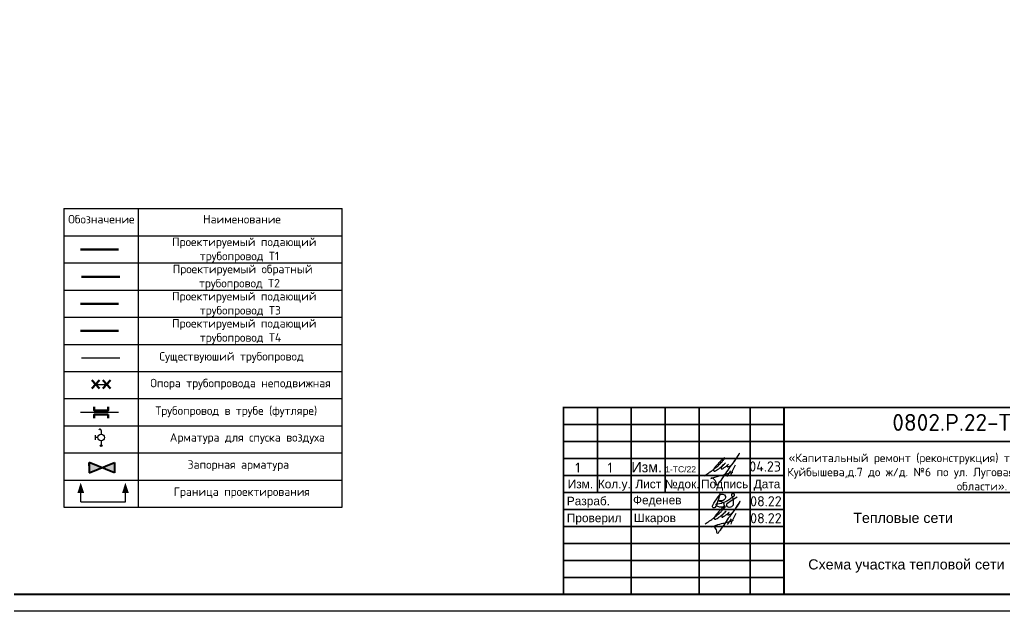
# Model space of a CAD drawing. Header units: metres. Extents: x 1642 to 8476, y 831 to 5441.
# Drawn here: x 2946.1 to 3236.3, y 1917.2 to 2091.4 of the extents above; entities that cross this region are included whole.
import ezdxf
from ezdxf.enums import TextEntityAlignment as Align

# ---------------------------------------------------------------- set-up
doc = ezdxf.new("R2010")
doc.units = ezdxf.units.M
doc.linetypes.add('ГОСТ 2.303 5', pattern=[24, 20, -1.5, 1, -1.5])
for name, color, linetype, lineweight in [('9 Размеры на геодезии', 5, 'Continuous', 40), ('Объекты проект.', 1, 'Continuous', 80), ('Основной', 1, 'Continuous', 60), ('Размерный', 4, 'Continuous', 30), ('Размеры на чертеже', 250, 'Continuous', 25)]:
    doc.layers.add(name, color=color, linetype=linetype, lineweight=lineweight)
doc.layers.add('рамка', color=7, linetype='Continuous')
doc.styles.add('-ISOCPEUR-', font='isocpeur.ttf')
doc.styles.get("Standard").update_dxf_attribs({"font": 'arial.ttf'})

# ---------------------------------------------------------------- blocks, each defined once
blk = doc.blocks.new('*U330')
blk.add_lwpolyline([(0, 123), (594, 123), (594, -297), (0, -297)], close=True)
at = {"const_width": 0.5}
blk.add_lwpolyline([(20, 118), (589, 118), (589, -292), (20, -292)], close=True, dxfattribs=at)
for points in [[(404, -292), (404, -237), (589, -237)], [(414, -237), (414, -262)], [(424, -237), (424, -292)], [(434, -237), (434, -262)], [(444, -237), (444, -292)], [(459, -237), (459, -292)], [(469, -237), (469, -292)], [(404, -242), (469, -242)], [(404, -247), (469, -247)], [(469, -247), (589, -247)], [(404, -252), (469, -252)], [(404, -257), (469, -257)], [(404, -262), (589, -262)], [(404, -267), (469, -267)], [(404, -272), (469, -272)], [(404, -277), (469, -277)], [(469, -277), (589, -277)], [(404, -282), (469, -282)], [(404, -287), (469, -287)]]:
    blk.add_lwpolyline(points, dxfattribs=at)
for s, p in [('Изм.', (409, -259.5)), ('Кол.у.', (419, -259.5)), ('Лист', (429, -259.5)), ('№док.', (439, -259.5)), ('Подпись', (451.5, -259.5)), ('Дата', (464, -259.5))]:
    blk.add_text(s, height=2.5).set_placement(p, align=Align.MIDDLE_CENTER)
for s, p in [('Разраб.', (405, -264.5)), ('Проверил', (405, -269.5))]:
    blk.add_text(s, height=2.5).set_placement(p, align=Align.MIDDLE_LEFT)
at = {"insert": (527.34, -255.97), "char_height": 2.5, "width": 124.3112, "attachment_point": 5, "style": '-ISOCPEUR-'}
blk.add_mtext('\\pi3.21545;{\\C7;«Капитальный ремонт (реконструкция) тепловых сетей от ТК-8013 по ул. Куйбышева,д.7 до ж/д. №6 по ул. Луговая в ГО г. Рыбинск Ярославской области».}', dxfattribs=at)
blk.add_attdef('РАЗРАБОТАЛ', text='', height=2.5).set_placement((424.5, -264.22), align=Align.MIDDLE_LEFT)
at = {"flags": 8}
for tag, height, p in [('ДАТА', 2.5, (464.07, -264.4)), ('ЛИСТ', 3, (560.39, -271.92)), ('ЛИСТОВ', 3, (577.89, -271.92))]:
    blk.add_attdef(tag, text='', height=height, dxfattribs=at).set_placement(p, align=Align.MIDDLE_CENTER)
blk.add_attdef('ПРОВЕРИЛ', (424.75, -270.73), '', height=2.5)
for tag, p in [('ТЕПЛОВЫЕ_СЕТИ_001', (489.41, -270.98)), ('ИМЯ_ЧЕРТЕЖА_001', (492.54, -284.68))]:
    blk.add_attdef(tag, p, '', height=3, dxfattribs=at)
at = {"style": '-ISOCPEUR-', "flags": 8}
blk.add_attdef('ФОРМАТ', text='', height=3, dxfattribs=at).set_placement((554.97, -294.75), align=Align.MIDDLE_CENTER)
blk = doc.blocks.new('подпись')
at = {"lineweight": 30}
for points in [[(-0.82, -1.23), (-0.21, -0.8), (0.43, -0.36), (0.86, -0.08), (1.32, 0.25), (2, 0.77), (2.8, 1.4), (3.27, 1.83), (3.84, 2.36), (4.46, 3.07), (5.01, 3.73), (5.08, 3.95), (5.01, 4.03), (4.91, 4), (4.76, 3.88), (4.33, 3.49), (3.4, 2.58), (2.34, 1.43), (1.83, 0.48), (1.87, 0.23), (1.99, 0.16), (2.17, 0.16), (2.41, 0.25), (3.02, 0.6), (3.71, 1.09), (4.34, 1.62), (5.32, 2.55), (4.75, 1.98), (4.27, 1.36), (4.08, 1.05), (4.07, 0.85), (4.11, 0.78), (4.25, 0.78), (4.42, 0.84), (4.78, 1.05), (5.16, 1.3), (5.47, 1.51), (5.72, 1.73), (6.05, 1.99), (6.23, 2.18), (5.94, 1.88), (5.8, 1.63), (5.8, 1.5), (5.89, 1.44), (6.13, 1.46), (6.57, 1.6), (6.9, 1.79), (7.5, 2.39), (8.04, 3.08), (8.61, 3.92), (9.15, 4.76), (9.43, 5.33), (8, 3.26), (6.29, 0.88), (3.58, -3.07), (3.05, -3.8), (2.85, -4.05), (2.49, -2.98), (2.12, -2.39), (1.3, -1.96), (1.02, -2.03), (2.91, -1.44), (4.7, -0.96), (7.51, -0.15)], [(6.86, 0.23), (5.67, -1.43)], [(8.19, 1.85), (6.68, -1.27)]]:
    blk.add_spline(points, degree=3, dxfattribs=at)
blk = doc.blocks.new('Подпись Леха')
at = {"layer": 'рамка'}
blk.add_blockref('подпись', (2.7, 0.11), dxfattribs=at)

msp = doc.modelspace()

# ---------------------------------------------------------------- hatches: boundary and pattern name
at = {"lineweight": 30, "ltscale": 2}
h = msp.add_hatch(color=256, dxfattribs=at)
edge = h.paths.add_edge_path()
edge.add_arc((2970.1, 1965.944), 0.263, 0, 360)
at = {"layer": '9 Размеры на геодезии', "linetype": 'ByBlock'}
h = msp.add_hatch(color=0, dxfattribs=at)
h.dxf.hatch_style = 1
h.paths.add_polyline_path([(2970.317, 1959.48), (2966.597, 1960.98), (2966.597, 1957.98)])
h = msp.add_hatch(color=0, dxfattribs=at)
h.dxf.hatch_style = 1
h.paths.add_polyline_path([(2974.037, 1960.98), (2970.317, 1959.48), (2974.037, 1957.98)])

# ---------------------------------------------------------------- linework, layer by layer
at = {"color": 7, "lineweight": 30}
for p, q in [((2959.1, 2035.797), (2959.1, 1947.797)), ((2959.1, 2035.797), (3041.1, 2035.797)), ((2981.1, 1947.797), (2981.1, 2035.797)), ((3041.1, 1947.797), (3041.1, 2035.797)), ((2959.1, 2027.797), (3041.1, 2027.797)), ((2959.1, 2027.797), (3041.1, 2027.797)), ((2959.1, 1947.797), (3041.1, 1947.797))]:
    msp.add_line(p, q, dxfattribs=at)
at = {"color": 7}
for p, q in [((2959.1, 2019.797), (3041.1, 2019.797)), ((2959.1, 2011.797), (3041.1, 2011.797)), ((2959.1, 2003.797), (3041.1, 2003.797)), ((2959.1, 1995.797), (3041.1, 1995.797)), ((2959.1, 1987.797), (3041.1, 1987.797)), ((2959.1, 1979.797), (3041.1, 1979.797)), ((2959.1, 1979.797), (3041.1, 1979.797)), ((2959.1, 1971.797), (3041.1, 1971.797)), ((2959.1, 1971.797), (3041.1, 1971.797)), ((2959.1, 1971.797), (3041.1, 1971.797)), ((2959.1, 1971.797), (3041.1, 1971.797)), ((2959.1, 1963.797), (3041.1, 1963.797)), ((2959.1, 1963.797), (3041.1, 1963.797)), ((2959.1, 1955.797), (3041.1, 1955.797)), ((2959.1, 1955.797), (3041.1, 1955.797)), ((2959.1, 1947.797), (3041.1, 1947.797))]:
    msp.add_line(p, q, dxfattribs=at)
at = {"color": 4, "lineweight": 60}
msp.add_line((2975.204, 2007.734), (2963.968, 2007.734), dxfattribs=at)
at = {"color": 6, "lineweight": 60}
msp.add_line((2975.204, 1999.734), (2963.968, 1999.734), dxfattribs=at)
at = {"linetype": 'ГОСТ 2.303 5', "lineweight": 30, "ltscale": 100}
msp.add_line((2975.204, 1975.734), (2963.968, 1975.734), dxfattribs=at)
at = {"color": 7, "lineweight": 50, "ltscale": 0.5}
msp.add_line((2972.196, 1975.122), (2972.196, 1974.046), dxfattribs=at)
at = {"color": 7, "lineweight": 30, "ltscale": 0.5}
for p, q in [((2970.1, 1970.457), (2970.1, 1969.304)), ((2968.42, 1967.624), (2968.42, 1969.064)), ((2969.14, 1968.344), (2968.42, 1968.344)), ((2970.1, 1967.384), (2970.1, 1965.944))]:
    msp.add_line(p, q, dxfattribs=at)
at = {"color": 7, "lineweight": 50, "ltscale": 0.5}
for points in [[(2968.005, 1977.422), (2968.005, 1976.346), (2972.196, 1976.346), (2972.196, 1977.422)], [(2972.196, 1975.122), (2968.005, 1975.122), (2968.005, 1974.046)]]:
    msp.add_lwpolyline(points, dxfattribs=at)
msp.add_lwpolyline([(3152.403, 1951.84), (3152.303, 1951.318), (3152.094, 1950.461), (3151.777, 1949.38), (3151.313, 1948.219), (3150.994, 1947.748), (3150.801, 1947.649), (3150.607, 1947.625), (3150.418, 1947.649), (3150.321, 1947.761), (3150.273, 1947.944), (3150.278, 1948.153), (3150.375, 1948.414), (3150.678, 1948.974), (3151.952, 1950.888), (3152.448, 1951.462), (3152.898, 1951.656), (3153.279, 1951.648), (3153.845, 1951.485), (3154.109, 1951.012), (3154.085, 1950.624), (3154.028, 1950.361), (3153.912, 1950.177), (3153.708, 1949.993), (3153.397, 1949.837), (3153.038, 1949.736), (3152.727, 1949.677), (3152.46, 1949.687), (3152.203, 1949.696), (3151.965, 1949.808), (3151.908, 1949.825), (3152.164, 1949.715), (3152.371, 1949.626), (3152.562, 1949.558), (3152.882, 1949.466), (3153.108, 1949.36), (3153.318, 1949.261), (3153.456, 1949.165), (3153.607, 1948.894), (3153.631, 1948.644), (3153.654, 1948.397), (3153.599, 1948.152), (3153.404, 1947.934), (3153.162, 1947.824), (3152.865, 1947.793), (3152.576, 1947.809), (3152.332, 1947.822), (3152.107, 1947.926), (3151.869, 1948.036), (3151.685, 1948.12), (3151.576, 1948.223), (3151.437, 1948.352), (3151.353, 1948.563), (3151.358, 1948.753), (3151.47, 1948.817), (3151.803, 1948.851), (3152.303, 1948.902), (3152.712, 1948.988), (3153.005, 1949.049), (3153.255, 1949.159), (3153.69, 1949.315), (3154.164, 1949.476), (3154.526, 1949.647), (3154.726, 1949.789), (3155.024, 1950), (3155.423, 1950.283), (3155.807, 1950.554), (3156.104, 1950.765), (3156.469, 1951.023), (3156.723, 1951.203), (3156.776, 1951.446), (3156.721, 1951.65), (3156.549, 1951.759), (3156.298, 1951.775), (3156.048, 1951.744), (3155.897, 1951.65), (3155.843, 1951.47), (3155.872, 1951.269), (3155.946, 1951.049), (3156.122, 1950.653), (3156.313, 1950.105), (3156.361, 1949.841), (3156.376, 1949.523), (3156.393, 1948.786), (3156.346, 1948.449), (3156.103, 1948.128), (3155.86, 1947.917), (3155.546, 1947.823), (3155.201, 1947.776), (3154.896, 1947.815), (3154.661, 1947.964), (3154.535, 1948.222), (3154.465, 1948.52), (3154.504, 1948.802), (3154.669, 1949.021), (3155.813, 1949.757), (3156.244, 1950.063), (3157.051, 1950.588), (3157.525, 1950.896)])
at = {"color": 7, "lineweight": 30, "ltscale": 0.5}
msp.add_circle((2970.1, 1968.344), 0.96, dxfattribs=at)
at = {"lineweight": 30, "ltscale": 2}
msp.add_circle((2970.1, 1965.944), 0.263, dxfattribs=at)
at = {"color": 7, "lineweight": 30, "ltscale": 0.5}
msp.add_arc((2969.734, 1970.481), 0.367, 356.2591, 154.72194, dxfattribs=at)
at = {"layer": '9 Размеры на геодезии', "color": 0, "linetype": 'ByBlock'}
for p, q in [((2966.597, 1957.98), (2974.037, 1960.98)), ((2974.037, 1957.98), (2966.597, 1960.98)), ((2966.597, 1959.98), (2966.597, 1960.98)), ((2966.597, 1960.98), (2966.597, 1957.98)), ((2966.597, 1959.98), (2966.597, 1958.98)), ((2974.037, 1960.98), (2974.037, 1957.98)), ((2974.037, 1959.98), (2974.037, 1958.98))]:
    msp.add_line(p, q, dxfattribs=at)
at = {"layer": 'Объекты проект.', "lineweight": 60}
msp.add_line((2975.204, 2023.734), (2963.968, 2023.734), dxfattribs=at)
at = {"layer": 'Объекты проект.', "color": 5, "lineweight": 60}
msp.add_line((2975.578, 2015.734), (2964.341, 2015.734), dxfattribs=at)
at = {"layer": 'Основной', "color": 5}
for p, q in [((2967.354, 1982.746), (2969.604, 1985.205)), ((2967.354, 1985.205), (2969.604, 1982.746))]:
    msp.add_line(p, q, dxfattribs=at)
at = {"layer": 'Основной', "color": 1}
for p, q in [((2970.597, 1982.746), (2972.847, 1985.205)), ((2970.597, 1985.205), (2972.847, 1982.746))]:
    msp.add_line(p, q, dxfattribs=at)
at = {"layer": 'Размерный', "color": 7, "lineweight": 30}
for p, q in [((2975.578, 1991.734), (2964.341, 1991.734)), ((2968.479, 1983.976), (2971.722, 1983.976)), ((2964.087, 1949.355), (2964.088, 1952)), ((2977.249, 1949.355), (2977.249, 1952)), ((2964.086, 1949.355), (2977.248, 1949.355))]:
    msp.add_line(p, q, dxfattribs=at)
for points in [[(2965.085, 1951.999), (2964.091, 1955.047), (2963.091, 1952)], [(2978.246, 1951.999), (2977.252, 1955.047), (2976.253, 1952)]]:
    msp.add_solid(points, dxfattribs=at)

# ---------------------------------------------------------------- block references
for p in [(3146.057, 1958.208), (3146.243, 1944.015)]:
    msp.add_blockref('Подпись Леха', p)
at = {"layer": 'Размеры на чертеже', "lineweight": 90}
ref = msp.add_blockref('*U330', (2702.335, 2214.151), dxfattribs=at)
ref.add_attrib('ИМЯ_ЧЕРТЕЖА_001', 'Схема участка тепловой сети', (3178.49, 1929.471), dxfattribs={"layer": '0', "height": 3, "flags": 8})
ref.add_attrib('ТЕПЛОВЫЕ_СЕТИ_001', 'Тепловые сети', (3191.746, 1943.175), dxfattribs={"layer": '0', "height": 3, "flags": 8})
ref.add_attrib('РАЗРАБОТАЛ', 'Феденев', dxfattribs={"layer": '0', "height": 2.5}).set_placement((3126.835, 1949.927), align=Align.MIDDLE_LEFT)
ref.add_attrib('ПРОВЕРИЛ', 'Шкаров', (3127.084, 1943.422), dxfattribs={"layer": '0', "height": 2.5})

# ---------------------------------------------------------------- texts
at = {"color": 7, "lineweight": 30, "style": '-ISOCPEUR-'}
for s, p in [('Существуюший трубопровод', (2987.254, 1991.014)), ('Трубопровод в трубе (футляре)', (2986.056, 1975.014))]:
    msp.add_text(s, height=2.50001, dxfattribs=at).set_placement(p)
at = {"color": 7, "lineweight": 30, "char_height": 2.50001, "attachment_point": 1, "style": '-ISOCPEUR-'}
for s, insert, width in [('\\pi1.29898;Обозначение', (2959.1, 2033.908), 22), ('\\pi19.04897;Наименование', (2981.1, 2033.908), 22), ('\\pi9.92403;{\\C0;Проектируемый подающий \\P\\pi18.07356;трубопровод Т1}', (2981.1, 2027.237), 67.99191), ('\\pi10.11154;{\\C0;Проектируемый обратный \\P\\pi17.83383;трубопровод Т2}', (2981.1, 2019.237), 71.6856), ('\\pi9.92403;{\\C0;Проектируемый подающий \\P\\pi18.07356;трубопровод Т3}', (2981.1, 2011.237), 67.99191), ('\\pi9.92403;{\\C0;Проектируемый подающий \\P\\pi18.07356;трубопровод Т4}', (2981.1, 2003.237), 67.99191), ('\\pi3.48655;{\\C0;Опора трубопровода неподвижная}', (2981.1, 1985.639), 75.49839), ('\\pi9.23661;{\\C0;Арматура для спуска воздуха}', (2981.1, 1969.639), 79.54949), ('\\pi14.49564;{\\C0;Запорная арматура}', (2981.1, 1961.639), 80.38349), ('\\pi10.36154;{\\C0;Граница проектирования}', (2981.1, 1953.639), 70.49407)]:
    msp.add_mtext(s, dxfattribs=dict(at, insert=insert, width=width))
at = {"insert": (3203.244, 1975.301), "char_height": 5, "width": 38.55785, "attachment_point": 1, "style": '-ISOCPEUR-'}
msp.add_mtext('0802.Р.22-ТС.1', dxfattribs=at)
at = {"layer": 'Размерный', "color": 0, "style": '-ISOCPEUR-'}
for s, p in [('1', (3109.802, 1957.974)), ('1', (3119.32, 1957.982)), ('04.23', (3161.094, 1958.322)), ('08.22', (3161.343, 1948.068)), ('08.22', (3161.343, 1943.068))]:
    msp.add_text(s, height=3, dxfattribs=at).set_placement(p)
at = {"layer": 'Размерный', "color": 0}
for s, height, p in [('Изм.', 3, (3126.384, 1958.101)), ('1-ТС/22', 1.8, (3136.333, 1958.101))]:
    msp.add_text(s, height=height, dxfattribs=at).set_placement(p)

doc.saveas('drawing.dxf')
